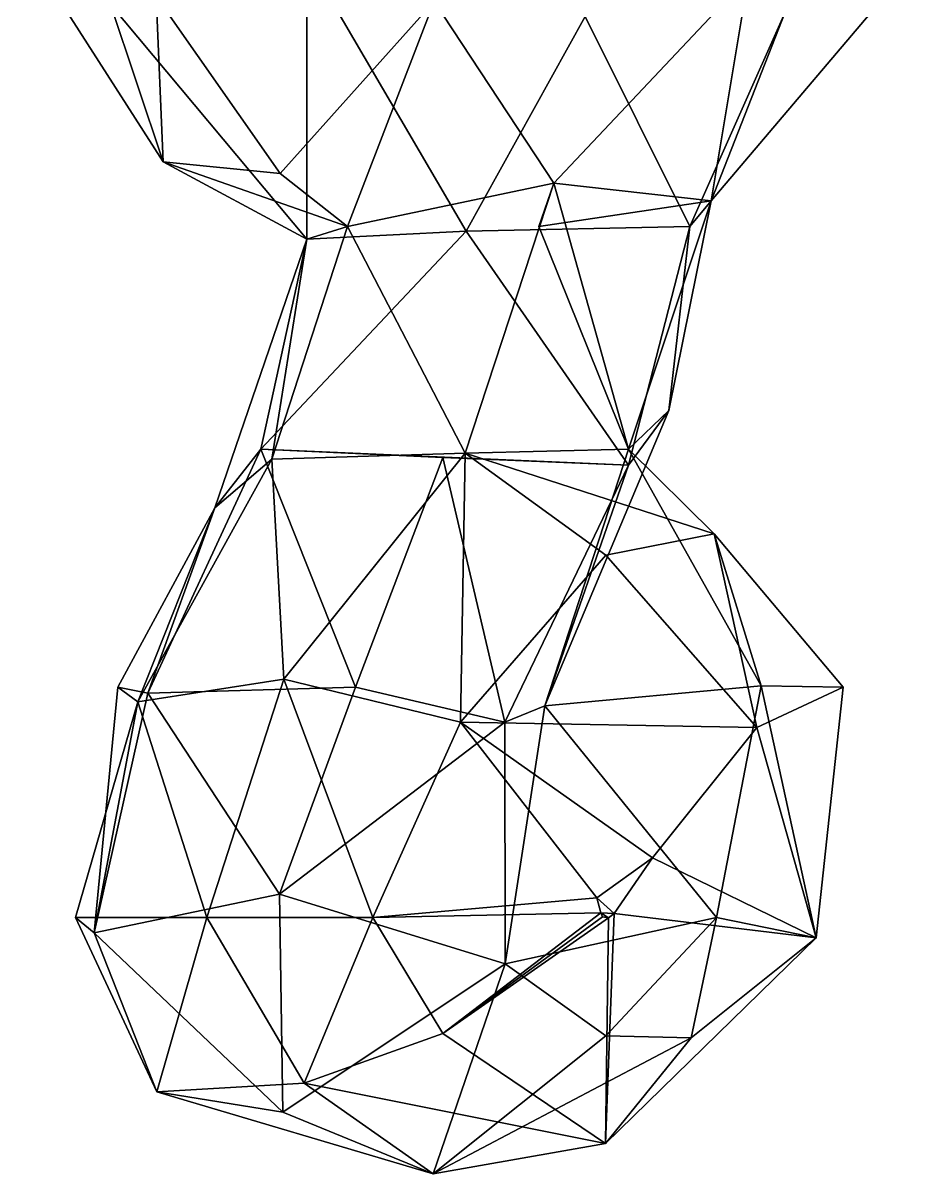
# Model space of a CAD drawing. Extents: x 290095 to 295679, y 4553756 to 4561441.
# Drawn here: x 293957.5 to 294026.8, y 4558406 to 4558495 of the extents above; entities that cross this region are included whole.
import ezdxf

# ---------------------------------------------------------------- set-up
doc = ezdxf.new("R2010")
doc.units = 0
doc.layers.add('Au_ppm_Pref_-_0_5', color=7, linetype='CONTINUOUS')

msp = doc.modelspace()

# ---------------------------------------------------------------- linework, layer by layer
at = {"layer": 'Au_ppm_Pref_-_0_5'}
for points in [[(293968.327, 4558484.306, 1948.099), (293964.258, 4558496.474, 1941.979), (293957.497, 4558501.224, 1948.099)], [(293968.327, 4558484.306, 1948.099), (293957.497, 4558501.224, 1948.099), (293967.785, 4558497.107, 1952.621)], [(293979.454, 4558478.309, 1942.202), (293979.437, 4558500.031, 1938.165), (293964.258, 4558496.474, 1941.979)], [(293991.781, 4558478.93, 1938.684), (293979.437, 4558500.031, 1938.165), (293979.454, 4558478.309, 1942.202)], [(293991.781, 4558478.93, 1938.684), (294000.966, 4558495.553, 1938.186), (293979.437, 4558500.031, 1938.165)], [(294010.715, 4558481.286, 1946.661), (294013.616, 4558498.633, 1952.794), (294026.791, 4558500.239, 1947.744)], [(294010.715, 4558481.286, 1946.661), (294026.791, 4558500.239, 1947.744), (294016.43, 4558495.878, 1941.785)], [(293989.304, 4558496.717, 1954.565), (294013.616, 4558498.633, 1952.794), (293998.56, 4558482.64, 1952.837)], [(294010.715, 4558481.286, 1946.661), (293998.56, 4558482.64, 1952.837), (294013.616, 4558498.633, 1952.794)], [(293979.454, 4558478.309, 1942.202), (293964.258, 4558496.474, 1941.979), (293968.327, 4558484.306, 1948.099)], [(293968.327, 4558484.306, 1948.099), (293967.785, 4558497.107, 1952.621), (293977.379, 4558483.394, 1952.669)], [(293977.379, 4558483.394, 1952.669), (293967.785, 4558497.107, 1952.621), (293989.304, 4558496.717, 1954.565)], [(293982.593, 4558479.289, 1949.387), (293977.379, 4558483.394, 1952.669), (293989.304, 4558496.717, 1954.565)], [(293998.56, 4558482.64, 1952.837), (293982.593, 4558479.289, 1949.387), (293989.304, 4558496.717, 1954.565)], [(293991.781, 4558478.93, 1938.684), (294009.063, 4558479.289, 1940.856), (294000.966, 4558495.553, 1938.186)], [(294000.966, 4558495.553, 1938.186), (294009.063, 4558479.289, 1940.856), (294016.43, 4558495.878, 1941.785)], [(294010.715, 4558481.286, 1946.661), (294016.43, 4558495.878, 1941.785), (294009.063, 4558479.289, 1940.856)], [(293979.454, 4558478.309, 1942.202), (293968.327, 4558484.306, 1948.099), (293982.593, 4558479.289, 1949.387)], [(293977.379, 4558483.394, 1952.669), (293982.593, 4558479.289, 1949.387), (293968.327, 4558484.306, 1948.099)], [(293991.69, 4558461.768, 1952.745), (293982.593, 4558479.289, 1949.387), (293998.56, 4558482.64, 1952.837)], [(293998.56, 4558482.64, 1952.837), (294004.336, 4558462.077, 1948.106), (293991.69, 4558461.768, 1952.745)], [(294010.715, 4558481.286, 1946.661), (293997.382, 4558479.289, 1948.099), (293998.56, 4558482.64, 1952.837)], [(293997.382, 4558479.289, 1948.099), (294004.336, 4558462.077, 1948.106), (293998.56, 4558482.64, 1952.837)], [(293997.382, 4558479.289, 1948.099), (294010.715, 4558481.286, 1946.661), (294004.336, 4558462.077, 1948.106)], [(294010.715, 4558481.286, 1946.661), (294007.437, 4558465.069, 1942.159), (294004.336, 4558462.077, 1948.106)], [(294010.715, 4558481.286, 1946.661), (294009.063, 4558479.289, 1940.856), (294007.437, 4558465.069, 1942.159)], [(293975.879, 4558462.073, 1935.829), (293991.781, 4558478.93, 1938.684), (293979.454, 4558478.309, 1942.202)], [(294004.325, 4558460.838, 1936.18), (293991.781, 4558478.93, 1938.684), (293975.879, 4558462.073, 1935.829)], [(293991.69, 4558461.768, 1952.745), (293976.732, 4558461.286, 1948.153), (293982.593, 4558479.289, 1949.387)], [(293982.593, 4558479.289, 1949.387), (293976.732, 4558461.286, 1948.153), (293979.454, 4558478.309, 1942.202)], [(293991.781, 4558478.93, 1938.684), (294004.325, 4558460.838, 1936.18), (294009.063, 4558479.289, 1940.856)], [(294009.063, 4558479.289, 1940.856), (294004.325, 4558460.838, 1936.18), (294007.437, 4558465.069, 1942.159)], [(293979.454, 4558478.309, 1942.202), (293976.732, 4558461.286, 1948.153), (293972.325, 4558457.52, 1942.159)], [(293972.325, 4558457.52, 1942.159), (293975.879, 4558462.073, 1935.829), (293979.454, 4558478.309, 1942.202)], [(294007.437, 4558465.069, 1942.159), (294004.325, 4558460.838, 1936.18), (293997.851, 4558442.217, 1942.346)], [(294007.437, 4558465.069, 1942.159), (293997.851, 4558442.217, 1942.346), (294004.336, 4558462.077, 1948.106)], [(293967.15, 4558443.18, 1936.97), (293975.879, 4558462.073, 1935.829), (293972.325, 4558457.52, 1942.159)], [(293983.213, 4558443.653, 1933.031), (293975.879, 4558462.073, 1935.829), (293967.15, 4558443.18, 1936.97)], [(293975.879, 4558462.073, 1935.829), (293989.963, 4558461.43, 1930.243), (294004.325, 4558460.838, 1936.18)], [(293975.879, 4558462.073, 1935.829), (293983.213, 4558443.653, 1933.031), (293989.963, 4558461.43, 1930.243)], [(293976.732, 4558461.286, 1948.153), (293991.69, 4558461.768, 1952.745), (293977.668, 4558444.276, 1954.321)], [(293991.335, 4558440.937, 1958.432), (293977.668, 4558444.276, 1954.321), (293991.69, 4558461.768, 1952.745)], [(293991.335, 4558440.937, 1958.432), (293991.69, 4558461.768, 1952.745), (294002.577, 4558453.87, 1957.443)], [(293991.69, 4558461.768, 1952.745), (294004.336, 4558462.077, 1948.106), (294010.962, 4558455.512, 1954.038)], [(293991.69, 4558461.768, 1952.745), (294010.962, 4558455.512, 1954.038), (294002.577, 4558453.87, 1957.443)], [(294014.584, 4558443.771, 1948.189), (294004.336, 4558462.077, 1948.106), (293997.851, 4558442.217, 1942.346)], [(294014.584, 4558443.771, 1948.189), (294010.962, 4558455.512, 1954.038), (294004.336, 4558462.077, 1948.106)], [(293966.373, 4558442.519, 1948.144), (293976.732, 4558461.286, 1948.153), (293977.668, 4558444.276, 1954.321)], [(293972.325, 4558457.52, 1942.159), (293976.732, 4558461.286, 1948.153), (293966.373, 4558442.519, 1948.144)], [(293994.752, 4558440.955, 1935.199), (293989.963, 4558461.43, 1930.243), (293983.213, 4558443.653, 1933.031)], [(293989.963, 4558461.43, 1930.243), (293994.752, 4558440.955, 1935.199), (294004.325, 4558460.838, 1936.18)], [(293997.851, 4558442.217, 1942.346), (294004.325, 4558460.838, 1936.18), (293994.752, 4558440.955, 1935.199)], [(293967.15, 4558443.18, 1936.97), (293972.325, 4558457.52, 1942.159), (293964.818, 4558443.653, 1942.159)], [(293964.818, 4558443.653, 1942.159), (293972.325, 4558457.52, 1942.159), (293966.373, 4558442.519, 1948.144)], [(294010.962, 4558455.512, 1954.038), (294014.252, 4558440.522, 1958.498), (294002.577, 4558453.87, 1957.443)], [(294014.584, 4558443.771, 1948.189), (294020.921, 4558443.653, 1954.038), (294010.962, 4558455.512, 1954.038)], [(294010.962, 4558455.512, 1954.038), (294020.921, 4558443.653, 1954.038), (294014.252, 4558440.522, 1958.498)], [(293991.335, 4558440.937, 1958.432), (294002.577, 4558453.87, 1957.443), (294014.252, 4558440.522, 1958.498)], [(293966.373, 4558442.519, 1948.144), (293977.668, 4558444.276, 1954.321), (293971.7, 4558425.835, 1953.018)], [(293984.547, 4558425.835, 1956.598), (293971.7, 4558425.835, 1953.018), (293977.668, 4558444.276, 1954.321)], [(293984.547, 4558425.835, 1956.598), (293977.668, 4558444.276, 1954.321), (293991.335, 4558440.937, 1958.432)], [(294014.584, 4558443.771, 1948.189), (293997.851, 4558442.217, 1942.346), (294011.12, 4558425.835, 1946.819)], [(294014.584, 4558443.771, 1948.189), (294011.12, 4558425.835, 1946.819), (294018.837, 4558424.264, 1954.041)], [(294014.584, 4558443.771, 1948.189), (294018.837, 4558424.264, 1954.041), (294020.921, 4558443.653, 1954.038)], [(293966.373, 4558442.519, 1948.144), (293962.995, 4558424.645, 1942.358), (293964.818, 4558443.653, 1942.159)], [(293964.818, 4558443.653, 1942.159), (293962.995, 4558424.645, 1942.358), (293967.15, 4558443.18, 1936.97)], [(293967.15, 4558443.18, 1936.97), (293962.995, 4558424.645, 1942.358), (293977.334, 4558427.637, 1937.47)], [(293967.15, 4558443.18, 1936.97), (293977.334, 4558427.637, 1937.47), (293983.213, 4558443.653, 1933.031)], [(293983.213, 4558443.653, 1933.031), (293977.334, 4558427.637, 1937.47), (293994.752, 4558440.955, 1935.199)], [(294014.252, 4558440.522, 1958.498), (294020.921, 4558443.653, 1954.038), (294018.837, 4558424.264, 1954.041)], [(293961.544, 4558425.835, 1948.099), (293962.995, 4558424.645, 1942.358), (293966.373, 4558442.519, 1948.144)], [(293971.7, 4558425.835, 1953.018), (293961.544, 4558425.835, 1948.099), (293966.373, 4558442.519, 1948.144)], [(293994.752, 4558440.955, 1935.199), (293994.79, 4558422.253, 1941.066), (293997.851, 4558442.217, 1942.346)], [(293997.851, 4558442.217, 1942.346), (293994.79, 4558422.253, 1941.066), (294011.12, 4558425.835, 1946.819)], [(293994.79, 4558422.253, 1941.066), (293994.752, 4558440.955, 1935.199), (293977.334, 4558427.637, 1937.47)], [(294001.887, 4558427.348, 1959.969), (293984.547, 4558425.835, 1956.598), (293991.335, 4558440.937, 1958.432)], [(294006.17, 4558430.445, 1959.624), (294001.887, 4558427.348, 1959.969), (293991.335, 4558440.937, 1958.432)], [(293991.335, 4558440.937, 1958.432), (294014.252, 4558440.522, 1958.498), (294006.17, 4558430.445, 1959.624)], [(294018.837, 4558424.264, 1954.041), (294006.17, 4558430.445, 1959.624), (294014.252, 4558440.522, 1958.498)], [(294003.228, 4558426.154, 1959.926), (294001.887, 4558427.348, 1959.969), (294006.17, 4558430.445, 1959.624)], [(294018.837, 4558424.264, 1954.041), (294003.228, 4558426.154, 1959.926), (294006.17, 4558430.445, 1959.624)], [(293977.586, 4558410.759, 1942.703), (293977.334, 4558427.637, 1937.47), (293962.995, 4558424.645, 1942.358)], [(293977.586, 4558410.759, 1942.703), (293994.79, 4558422.253, 1941.066), (293977.334, 4558427.637, 1937.47)], [(294001.887, 4558427.348, 1959.969), (294002.188, 4558426.197, 1959.986), (293984.547, 4558425.835, 1956.598)], [(294001.887, 4558427.348, 1959.969), (294003.228, 4558426.154, 1959.926), (294002.188, 4558426.197, 1959.986)], [(293989.978, 4558416.868, 1957.027), (293984.547, 4558425.835, 1956.598), (294002.188, 4558426.197, 1959.986)], [(293989.978, 4558416.868, 1957.027), (294002.188, 4558426.197, 1959.986), (294002.313, 4558425.875, 1959.988)], [(294002.766, 4558425.809, 1959.963), (294002.313, 4558425.875, 1959.988), (294002.188, 4558426.197, 1959.986)], [(294003.228, 4558426.154, 1959.926), (294002.766, 4558425.809, 1959.963), (294002.188, 4558426.197, 1959.986)], [(294002.766, 4558425.809, 1959.963), (294003.228, 4558426.154, 1959.926), (294002.545, 4558408.338, 1954.089)], [(294002.545, 4558408.338, 1954.089), (294003.228, 4558426.154, 1959.926), (294018.837, 4558424.264, 1954.041)], [(293967.834, 4558412.337, 1948.099), (293962.995, 4558424.645, 1942.358), (293961.544, 4558425.835, 1948.099)], [(293971.7, 4558425.835, 1953.018), (293967.834, 4558412.337, 1948.099), (293961.544, 4558425.835, 1948.099)], [(293971.7, 4558425.835, 1953.018), (293979.24, 4558413.019, 1953.248), (293967.834, 4558412.337, 1948.099)], [(293984.547, 4558425.835, 1956.598), (293979.24, 4558413.019, 1953.248), (293971.7, 4558425.835, 1953.018)], [(293984.547, 4558425.835, 1956.598), (293989.978, 4558416.868, 1957.027), (293979.24, 4558413.019, 1953.248)], [(293989.978, 4558416.868, 1957.027), (294002.313, 4558425.875, 1959.988), (294002.766, 4558425.809, 1959.963)], [(294002.766, 4558425.809, 1959.963), (294002.545, 4558408.338, 1954.089), (293989.978, 4558416.868, 1957.027)], [(294002.577, 4558416.675, 1945.045), (294011.12, 4558425.835, 1946.819), (293994.79, 4558422.253, 1941.066)], [(294009.169, 4558416.513, 1948.099), (294011.12, 4558425.835, 1946.819), (294002.577, 4558416.675, 1945.045)], [(294011.12, 4558425.835, 1946.819), (294009.169, 4558416.513, 1948.099), (294018.837, 4558424.264, 1954.041)], [(293977.586, 4558410.759, 1942.703), (293962.995, 4558424.645, 1942.358), (293967.834, 4558412.337, 1948.099)], [(294002.545, 4558408.338, 1954.089), (294018.837, 4558424.264, 1954.041), (294009.169, 4558416.513, 1948.099)], [(293977.586, 4558410.759, 1942.703), (293989.225, 4558405.989, 1948.201), (293994.79, 4558422.253, 1941.066)], [(293989.225, 4558405.989, 1948.201), (294002.577, 4558416.675, 1945.045), (293994.79, 4558422.253, 1941.066)], [(294002.545, 4558408.338, 1954.089), (293979.24, 4558413.019, 1953.248), (293989.978, 4558416.868, 1957.027)], [(294002.577, 4558416.675, 1945.045), (293989.225, 4558405.989, 1948.201), (294009.169, 4558416.513, 1948.099)], [(294009.169, 4558416.513, 1948.099), (293989.225, 4558405.989, 1948.201), (294002.545, 4558408.338, 1954.089)], [(293967.834, 4558412.337, 1948.099), (293979.24, 4558413.019, 1953.248), (293989.225, 4558405.989, 1948.201)], [(293989.225, 4558405.989, 1948.201), (293979.24, 4558413.019, 1953.248), (294002.545, 4558408.338, 1954.089)], [(293977.586, 4558410.759, 1942.703), (293967.834, 4558412.337, 1948.099), (293989.225, 4558405.989, 1948.201)]]:
    msp.add_3dface(points, dxfattribs=at)

doc.saveas('drawing.dxf')
